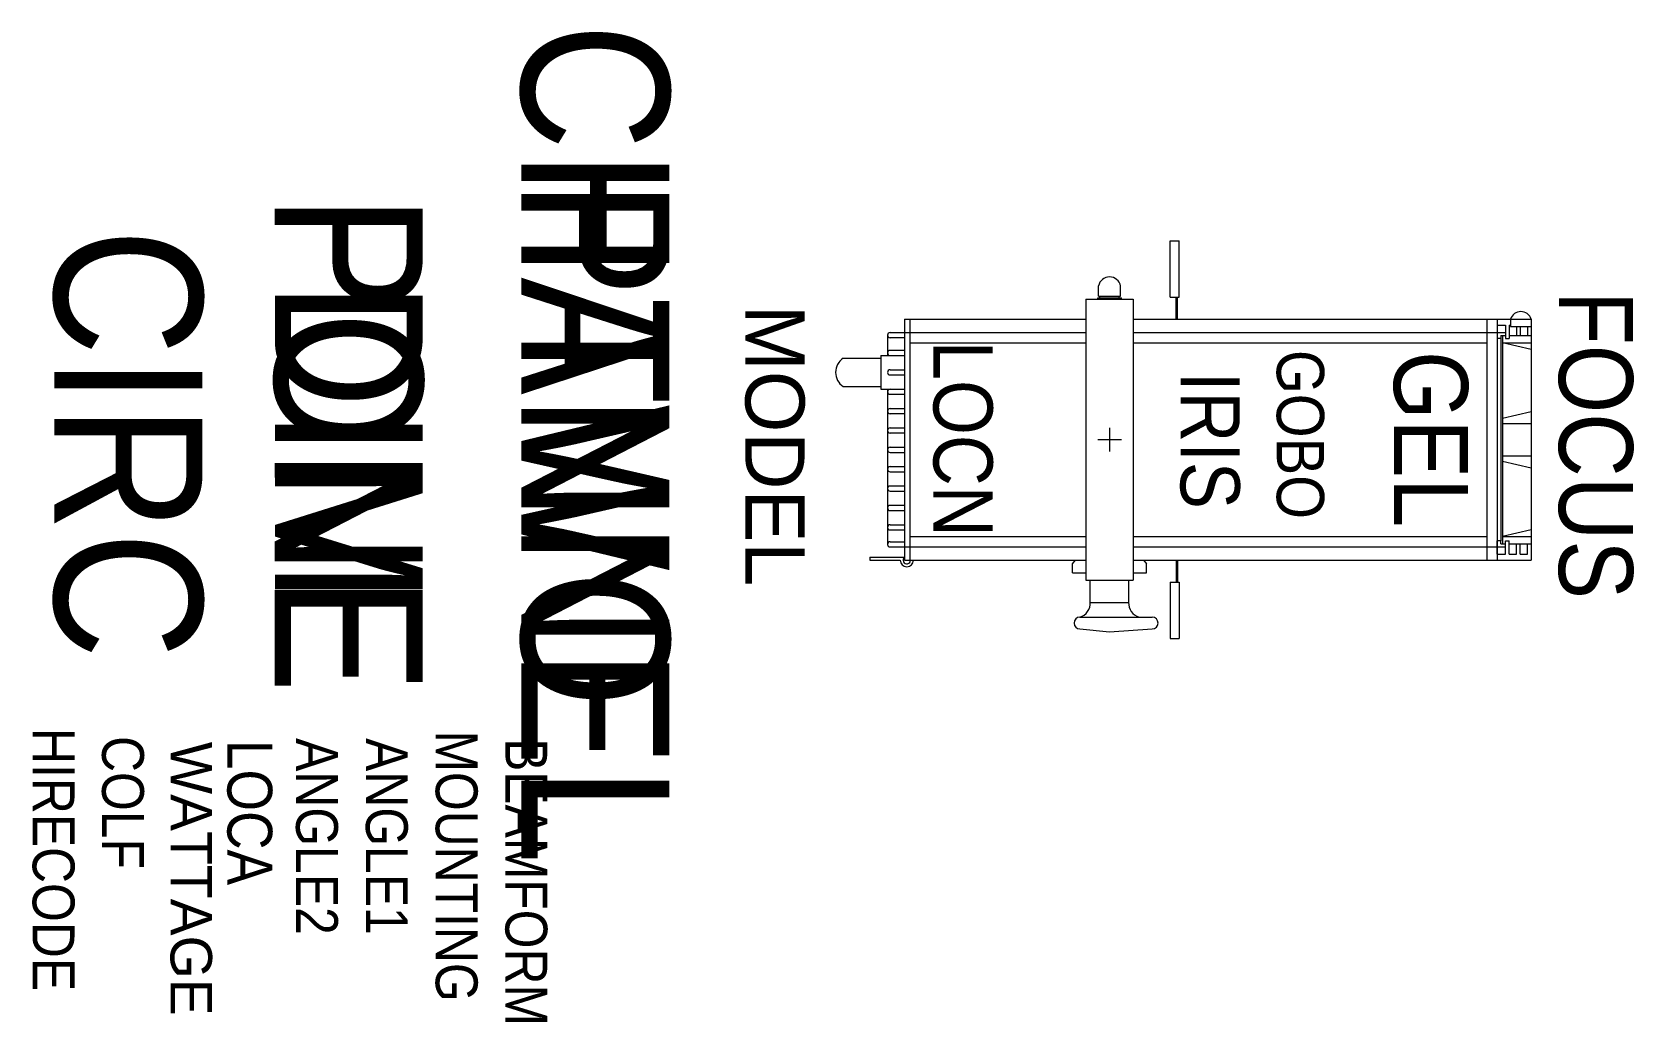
# Model space of a CAD drawing. Extents: x -2017 to -934, y 33 to 702.
import ezdxf
from ezdxf.enums import TextEntityAlignment as Align

# ---------------------------------------------------------------- set-up
doc = ezdxf.new("R2010")
doc.units = 0
doc.header["$MEASUREMENT"] = 0
doc.layers.get('0').update_dxf_attribs({"linetype": 'CONTINUOUS'})
for name, color, linetype in [('CHANNEL', 3, 'CONTINUOUS'), ('CIRC', 6, 'CONTINUOUS'), ('DIMMER', 4, 'CONTINUOUS'), ('FOCUS', 2, 'CONTINUOUS'), ('GEL', 1, 'CONTINUOUS'), ('LANTERNS', 4, 'CONTINUOUS'), ('LOCATION', 7, 'CONTINUOUS'), ('MODEL', 6, 'CONTINUOUS'), ('PATCH', 5, 'CONTINUOUS'), ('PATCH2', 5, 'CONTINUOUS')]:
    doc.layers.add(name, color=color, linetype=linetype)

msp = doc.modelspace()

# ---------------------------------------------------------------- linework, layer by layer
for p, q in [((-1247.9, 522.8), (-1247.9, 560.8)), ((-1247.9, 560.8), (-1241.9, 560.8)), ((-1241.9, 522.8), (-1241.9, 560.8)), ((-1304.9, 521.4), (-1304.9, 331.4)), ((-1304.9, 521.4), (-1272.9, 521.4)), ((-1296.9, 522.4), (-1280.9, 522.4)), ((-1296.9, 521.4), (-1296.9, 522.4)), ((-1296.9, 521.4), (-1280.9, 521.4)), ((-1296.4, 523.4), (-1296.4, 530.4)), ((-1296.4, 523.4), (-1281.4, 523.4)), ((-1295.4, 522.4), (-1295.4, 523.4)), ((-1282.4, 522.4), (-1282.4, 523.4)), ((-1281.4, 523.4), (-1281.4, 530.4)), ((-1280.9, 521.4), (-1280.9, 522.4)), ((-1272.9, 521.4), (-1272.9, 331.4)), ((-1247.9, 522.8), (-1241.9, 522.8)), ((-1243.9, 507.9), (-1243.9, 522.8)), ((-1242.9, 507.9), (-1242.9, 522.8)), ((-1437.2, 498.9), (-1304.9, 498.9)), ((-1427.4, 507.9), (-1304.9, 507.9)), ((-1427.4, 507.9), (-1427.4, 344.9)), ((-1423.9, 507.9), (-1423.9, 344.9)), ((-1272.9, 507.9), (-1003.9, 507.9)), ((-1272.9, 498.9), (-1026.9, 498.9)), ((-1033.9, 507.9), (-1033.9, 344.9)), ((-1026.9, 507.9), (-1026.9, 344.9)), ((-1026.9, 503.9), (-1021.4, 503.9)), ((-1026.9, 503.9), (-1026.9, 494.9)), ((-1026.9, 498.9), (-1021.4, 498.9)), ((-1021.4, 503.9), (-1021.4, 494.9)), ((-1018.9, 503.9), (-1017.9, 503.9)), ((-1018.9, 503.9), (-1018.9, 494.9)), ((-1017.9, 507.9), (-1017.9, 502.9)), ((-1017.9, 502.9), (-1003.9, 502.9)), ((-1013.9, 502.9), (-1013.9, 496.9)), ((-1011.4, 502.9), (-1011.4, 496.9)), ((-1006.4, 502.9), (-1006.4, 496.9)), ((-1003.9, 507.9), (-1003.9, 344.9)), ((-1438.9, 497.1), (-1438.9, 483.3)), ((-1437.2, 495.4), (-1427.4, 495.4)), ((-1423.9, 491.9), (-1304.9, 491.9)), ((-1272.9, 491.9), (-1033.9, 491.9)), ((-1024.4, 494.9), (-1026.9, 494.9)), ((-1024.4, 496.9), (-1021.4, 496.9)), ((-1024.4, 496.9), (-1024.4, 494.9)), ((-1024.4, 494.9), (-1024.4, 357.9)), ((-1023.4, 496.9), (-1023.4, 355.9)), ((-1003.9, 487.4), (-1023.4, 491.9)), ((-1023.4, 491.9), (-1003.9, 491.9)), ((-1021.4, 494.9), (-1018.9, 494.9)), ((-1018.9, 496.9), (-1003.9, 496.9)), ((-1468.9, 481.4), (-1443.4, 481.4)), ((-1443.4, 483.3), (-1443.4, 460.6)), ((-1443.4, 483.3), (-1427.4, 483.3)), ((-1437.2, 486.8), (-1427.4, 486.8)), ((-1437.2, 473.7), (-1427.4, 473.7)), ((-1437.2, 470.2), (-1427.4, 470.2)), ((-1468.9, 462.4), (-1443.4, 462.4)), ((-1443.4, 460.6), (-1427.4, 460.6)), ((-1438.9, 460.6), (-1438.9, 355.6)), ((-1437.2, 457.1), (-1427.4, 457.1)), ((-1437.2, 447.5), (-1427.4, 447.5)), ((-1437.2, 444), (-1427.4, 444)), ((-1023.4, 440.9), (-1003.9, 445.4)), ((-1437.2, 434.4), (-1427.4, 434.4)), ((-1288.9, 434.4), (-1288.9, 418.4)), ((-1023.4, 437.4), (-1003.9, 437.4)), ((-1437.2, 430.9), (-1427.4, 430.9)), ((-1296.9, 426.4), (-1280.9, 426.4)), ((-1437.2, 421.3), (-1427.4, 421.3)), ((-1437.2, 417.8), (-1427.4, 417.8)), ((-1023.4, 415.4), (-1003.9, 415.4)), ((-1023.4, 411.9), (-1003.9, 407.4)), ((-1437.2, 408.2), (-1427.4, 408.2)), ((-1437.2, 404.7), (-1427.4, 404.7)), ((-1437.2, 395.1), (-1427.4, 395.1)), ((-1437.2, 391.6), (-1427.4, 391.6)), ((-1437.2, 382), (-1427.4, 382)), ((-1437.2, 378.5), (-1427.4, 378.5)), ((-1437.2, 368.9), (-1427.4, 368.9)), ((-1437.2, 365.4), (-1427.4, 365.4)), ((-1437.2, 357.4), (-1427.4, 357.4)), ((-1423.9, 360.9), (-1304.9, 360.9)), ((-1272.9, 360.9), (-1033.9, 360.9)), ((-1024.4, 357.9), (-1026.9, 357.9)), ((-1026.9, 348.9), (-1026.9, 357.9)), ((-1024.4, 355.9), (-1024.4, 357.9)), ((-1003.9, 365.4), (-1023.4, 360.9)), ((-1023.4, 360.9), (-1003.9, 360.9)), ((-1021.4, 348.9), (-1021.4, 357.9)), ((-1021.4, 357.9), (-1018.9, 357.9)), ((-1018.9, 348.9), (-1018.9, 357.9)), ((-1450.9, 346.9), (-1427.4, 346.9)), ((-1450.9, 346.9), (-1450.9, 344.9)), ((-1437.2, 353.9), (-1304.9, 353.9)), ((-1272.9, 353.9), (-1026.9, 353.9)), ((-1026.9, 353.9), (-1021.4, 353.9)), ((-1026.9, 348.9), (-1021.4, 348.9)), ((-1024.4, 355.9), (-1021.4, 355.9)), ((-1018.9, 355.9), (-1003.9, 355.9)), ((-1018.9, 348.9), (-1013.9, 348.9)), ((-1013.9, 348.9), (-1013.9, 355.9)), ((-1011.4, 348.9), (-1011.4, 355.9)), ((-1011.4, 348.9), (-1006.4, 348.9)), ((-1006.4, 348.9), (-1006.4, 355.9)), ((-1450.9, 344.9), (-1430.4, 344.9)), ((-1427.4, 344.9), (-1421.4, 344.9)), ((-1421.4, 344.9), (-1304.9, 344.9)), ((-1313.9, 342.4), (-1312, 344.9)), ((-1313.9, 336.4), (-1313.9, 342.4)), ((-1313.9, 336.4), (-1304.9, 336.4)), ((-1272.9, 344.9), (-1003.9, 344.9)), ((-1272.9, 336.4), (-1263.9, 336.4)), ((-1265.9, 344.9), (-1263.9, 342.4)), ((-1263.9, 336.4), (-1263.9, 342.4)), ((-1243.9, 344.9), (-1243.9, 330)), ((-1242.9, 344.9), (-1242.9, 330)), ((-1304.9, 331.4), (-1272.9, 331.4)), ((-1301.9, 316.4), (-1301.9, 331.4)), ((-1275.9, 316.4), (-1275.9, 331.4)), ((-1247.9, 330), (-1247.9, 292)), ((-1247.9, 330), (-1241.9, 330)), ((-1241.9, 330), (-1241.9, 292)), ((-1301.9, 316.4), (-1275.9, 316.4)), ((-1308.9, 306.4), (-1260.1, 306.4)), ((-1308.9, 298.4), (-1288.9, 296.4)), ((-1288.9, 296.4), (-1260.1, 298.4)), ((-1247.9, 292), (-1241.9, 292))]:
    msp.add_line(p, q)
for centre, radius, start, end in [((-1288.9, 528.7), 7.68, 12.5048, 167.4952), ((-1010.9, 505.7), 7.33, 17.3066, 162.6934), ((-1437.2, 497.1), 1.75, 90, 270), ((-1462.5, 471.9), 11.5, 124.0493, 235.9507), ((-1437.2, 485), 1.75, 90, 270), ((-1437.2, 471.9), 1.75, 90, 270), ((-1437.2, 458.8), 1.75, 90, 270), ((-1437.2, 445.7), 1.75, 90, 270), ((-1437.2, 432.6), 1.75, 90, 270), ((-1437.2, 419.5), 1.75, 90, 270), ((-1437.2, 406.4), 1.75, 90, 270), ((-1437.2, 393.3), 1.75, 90, 270), ((-1437.2, 380.2), 1.75, 90, 270), ((-1437.2, 367.1), 1.75, 90, 270), ((-1437.2, 355.6), 1.75, 90, 270), ((-1425.9, 344.9), 2.5, 126.8699, 0), ((-1425.9, 344.9), 4.5, 180, 0), ((-1312.1, 316), 10.2, 288.0473, 1.9687), ((-1266, 315.9), 9.99, 177.3184, 252.6657), ((-1308.9, 302.4), 4, 90, 270), ((-1260.1, 302.4), 4, 270, 90)]:
    msp.add_arc(centre, radius, start, end)
msp.add_point((-1288.9, 426.4))

# ---------------------------------------------------------------- texts
at = {"layer": 'CHANNEL', "width": 0.89}
msp.add_attdef('CHANNEL', text='', height=100, rotation=270, dxfattribs=at).set_placement((-1686.4, 423.7), align=Align.CENTER)
at = {"layer": 'CIRC', "width": 0.89}
msp.add_attdef('CIRC', text='', height=100, rotation=270, dxfattribs=at).set_placement((-2002, 423.7), align=Align.CENTER)
at = {"layer": 'DIMMER', "width": 0.89}
msp.add_attdef('DIM', text='', height=100, rotation=270, dxfattribs=at).set_placement((-1853, 424.5), align=Align.CENTER)
at = {"layer": 'FOCUS', "color": 30, "width": 0.89}
msp.add_attdef('FOCUS', text='', height=50, rotation=270, dxfattribs=at).set_placement((-985.2, 422.8), align=Align.CENTER)
at = {"layer": 'GEL', "width": 0.89}
for tag, height, p in [('GOBO', 32, (-1175.9, 429.9)), ('GEL', 50, (-1096.7, 426.8))]:
    msp.add_attdef(tag, text='', height=height, rotation=270, dxfattribs=at).set_placement(p, align=Align.CENTER)
at = {"layer": 'LANTERNS', "color": 30, "width": 0.89}
msp.add_attdef('IRIS', text='', height=40, rotation=270, dxfattribs=at).set_placement((-1220.9, 425.9), align=Align.MIDDLE)
at = {"layer": 'LANTERNS', "color": 0, "width": 0.89, "flags": 1}
for tag, p, s, height in [('HIRECODE', (-2016.7, 231.4), '', 28.3), ('COLF', (-1969.8, 226), 'N', 28.3), ('LOCA', (-1885.1, 223.4), '', 30.3), ('ANGLE2', (-1838.7, 224.6), '40', 28.3), ('ANGLE1', (-1791.5, 224.6), '28', 28.3), ('MOUNTING', (-1744.3, 229.8), 'STANDARD HOOK CLAMP', 28.305), ('BEAMFORM', (-1697.2, 224.6), 'C', 28.3)]:
    msp.add_attdef(tag, p, s, height=height, rotation=270, dxfattribs=at)
at = {"layer": 'LANTERNS', "color": 0, "flags": 1}
msp.add_attdef('WATTAGE', (-1923.5, 222.1), '650', height=28, rotation=270, dxfattribs=at)
at = {"layer": 'LOCATION', "width": 0.89}
msp.add_attdef('LOCN', text='', height=40, rotation=270, dxfattribs=at).set_placement((-1407.9, 427), align=Align.CENTER)
at = {"layer": 'MODEL'}
msp.add_attdef('MODEL', text='28/40', height=40, rotation=270, dxfattribs=at).set_placement((-1535, 422.4), align=Align.CENTER)
at = {"layer": 'PATCH', "width": 0.89}
msp.add_attdef('PONE', text='', height=100, rotation=270, dxfattribs=at).set_placement((-1853.1, 423.7), align=Align.CENTER)
at = {"layer": 'PATCH2', "width": 0.89}
msp.add_attdef('PTWO', text='', height=100, rotation=270, dxfattribs=at).set_placement((-1686.4, 423.7), align=Align.CENTER)

doc.saveas('drawing.dxf')
